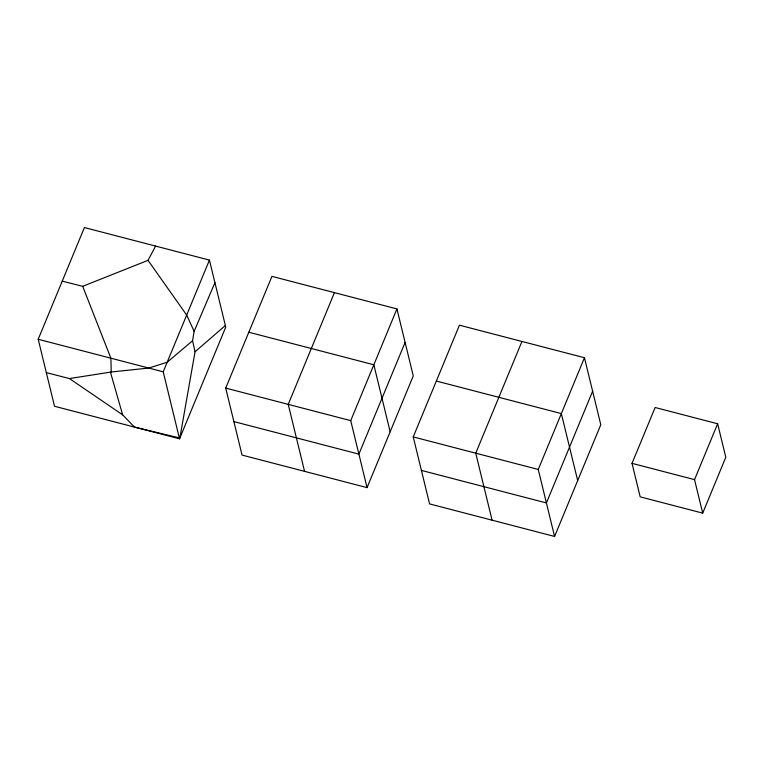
<?xml version="1.0" encoding="UTF-8"?>
<svg xmlns="http://www.w3.org/2000/svg" width="764" height="764" viewBox="0 0 764 764"><rect width="100%" height="100%" fill="white"/><g stroke="black" fill="none" stroke-linecap="round" stroke-linejoin="round"><path stroke-width="1.15" d="M46.327 372.612L69.457 378.572L122.651 414.852L134.483 427.086L179.865 438.03L195.04 351.774L192.566 340.744L194.132 331.347L214.923 282.69M38.2 339.273L84.403 227.548L209.422 260.094L225.752 327.087L179.54 438.813L54.53 406.267L38.2 339.273L163.209 371.82L179.54 438.813M163.209 371.82L209.422 260.094M225.714 388.093L271.927 276.367L396.936 308.914L413.267 375.907L367.064 487.633L242.054 455.086L225.714 388.093L350.733 420.639L367.064 487.633M334.431 292.641L288.229 404.366L304.559 471.359M350.733 420.639L396.936 308.914M405.101 342.406L358.899 454.131L233.88 421.594M413.238 436.912L459.441 325.187L584.46 357.733L600.79 424.727L554.578 536.452L429.569 503.906L413.238 436.912L538.248 469.459L554.578 536.452M521.946 341.46L475.743 453.186L492.073 520.179M538.248 469.459L584.46 357.733M592.625 391.225L546.413 502.951L421.403 470.404M632.029 463.356L655.13 407.498L717.635 423.772L725.8 457.264L702.699 513.131L640.194 496.858L632.029 463.356L694.533 479.63L702.699 513.131M694.533 479.63L717.635 423.772M62.237 281.142L82.693 286.319L148.015 260.352L155.598 246.084M195.04 351.774L225.361 325.502M192.566 340.744L167.173 362.251L148.741 368.057L111.238 371.992L69.457 378.572M248.825 332.235L373.835 364.772L390.165 431.765M436.339 381.045L561.349 413.591L577.679 480.585M148.015 260.352L186.683 315.064L194.132 331.347M82.693 286.319L110.885 358.201L111.238 371.992L110.541 372.498L122.651 414.852"/></g></svg>
